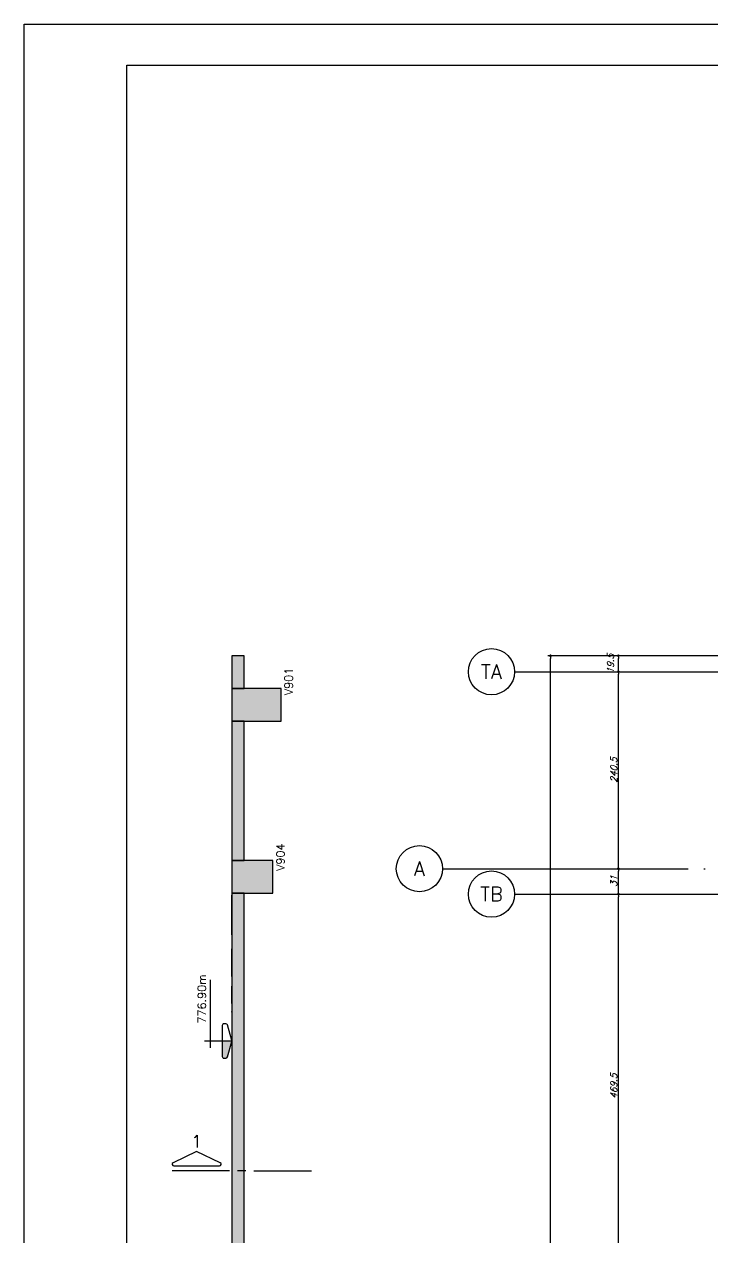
# Model space of a CAD drawing. Extents: x -4245 to 5400, y -2094 to 2406.
# Drawn here: x -4245 to -3404, y 924 to 2406 of the extents above; entities that cross this region are included whole.
import ezdxf
from ezdxf.enums import TextEntityAlignment as Align

# ---------------------------------------------------------------- set-up
doc = ezdxf.new("R2010")
doc.units = 0
doc.header["$LTSCALE"] = 50
doc.header["$MEASUREMENT"] = 0
doc.linetypes.add('EIXO', pattern=[6.8, 6, -0.4, 0, -0.4])
doc.layers.get('0').update_dxf_attribs({"linetype": 'CONTINUOUS'})
doc.layers.get('DEFPOINTS').update_dxf_attribs({"linetype": 'CONTINUOUS'})
for name, color, linetype in [('F-CORTE', 4, 'CONTINUOUS'), ('F-CORTE-INDICAÇÃO', 4, 'CONTINUOUS'), ('F-COTAS', 106, 'CONTINUOUS'), ('F-EIXO', 12, 'EIXO'), ('F-MARGEM', 1, 'CONTINUOUS'), ('F-NÍVEL-VISTA', 2, 'CONTINUOUS'), ('F-SOLIDO-CORTE', 71, 'CONTINUOUS'), ('F-TEXTO', 6, 'CONTINUOUS'), ('F-TEXTO-YELLOW', 2, 'CONTINUOUS')]:
    doc.layers.add(name, color=color, linetype=linetype)
doc.styles.add('CP-TEXT-INCL', font='simplex.shx', dxfattribs={"oblique": 20})
doc.styles.add('MCP', font='simplex.shx')
doc.styles.add('ROMANS', font='simplex.shx')
doc.dimstyles.new('CP-COTAS-50', dxfattribs={"dimscale": 0.64, "dimtxt": 12.5, "dimasz": 5, "dimexe": 5, "dimexo": 5, "dimgap": 2.5, "dimtad": 1, "dimdec": 1, "dimdsep": 46, "dimtxsty": 'CP-TEXT-INCL', "dimblk1": 'DOT', "dimblk2": 'DOT', "dimsah": 1, "dimcen": 9, "dimclrd": 256, "dimclre": 256, "dimclrt": 256, "dimadec": 0, "dimazin": 0, "dimtfac": 1, "dimtdec": 1, "dimtmove": 2, "dimatfit": 3, "dimldrblk": 'DOT', "dimfxl": 0, "dimtolj": 1, "dimarcsym": 0})

# ---------------------------------------------------------------- blocks, each defined once
blk = doc.blocks.new('*U10')
at = {"layer": 'F-CORTE-INDICAÇÃO'}
for p, q in [((-100, 0), (-170, 0)), ((-80, 0), (-90, 0)), ((-70, 0), (0, 0))]:
    blk.add_line(p, q, dxfattribs=at)
blk.add_lwpolyline([(-112, 6, 0.802585), (-111.2, 9.8), (-140, 23.3), (-168.8, 9.8, 0.802585), (-168, 6)], format="xyb", close=True, dxfattribs=at)
at = {"layer": 'F-CORTE-INDICAÇÃO', "style": 'ROMANS'}
blk.add_attdef('CORTE', text='', height=15, dxfattribs=at).set_placement((-140, 35.8), align=Align.MIDDLE_CENTER)
at = {"layer": 'F-CORTE-INDICAÇÃO', "color": 2, "style": 'ROMANS'}
blk.add_attdef('FOLHA', text='', height=12, dxfattribs=at).set_placement((-140, -10), align=Align.MIDDLE_CENTER)
blk = doc.blocks.new('*U160')
at = {"layer": 'F-EIXO'}
blk.add_line((0, 0), (7197, 0), dxfattribs=at)
at = {"layer": 'F-EIXO', "color": 2, "linetype": 'Continuous'}
blk.add_circle((-28.2072, 0), 28.2072, dxfattribs=at)
at = {"layer": 'F-TEXTO', "style": 'ROMANS'}
blk.add_attdef('EIXO', text='', height=17.5, dxfattribs=at).set_placement((-28.2072, 0), align=Align.MIDDLE_CENTER)
blk = doc.blocks.new('*U161')
at = {"layer": 'F-EIXO'}
blk.add_line((0, 0), (7285, 0), dxfattribs=at)
at = {"layer": 'F-EIXO', "color": 2, "linetype": 'Continuous'}
blk.add_circle((-28.2072, 0), 28.2072, dxfattribs=at)
at = {"layer": 'F-TEXTO', "style": 'ROMANS'}
blk.add_attdef('EIXO', text='', height=17.5, dxfattribs=at).set_placement((-28.2072, 0), align=Align.MIDDLE_CENTER)
blk = doc.blocks.new('*U169')
at = {"layer": 'F-EIXO'}
blk.add_line((0, 0), (7197, 0), dxfattribs=at)
at = {"layer": 'F-EIXO', "color": 2, "linetype": 'Continuous'}
blk.add_circle((-28.2072, 0), 28.2072, dxfattribs=at)
at = {"layer": 'F-TEXTO', "style": 'ROMANS'}
blk.add_attdef('EIXO', text='', height=17.5, dxfattribs=at).set_placement((-28.2072, 0), align=Align.MIDDLE_CENTER)
blk = doc.blocks.new('A0-4L_900')
at = {"layer": 'F-MARGEM', "color": 2}
blk.add_lwpolyline([(0, 0), (0, 90), (192.9, 90), (192.9, 0)], close=True, dxfattribs=at)
at = {"layer": 'F-MARGEM', "color": 7}
blk.add_lwpolyline([(2.5, 89), (191.9, 89), (191.9, 1), (2.5, 1)], close=True, dxfattribs=at)
blk = doc.blocks.new('_DOT')
at = {"color": 0, "linetype": 'ByBlock'}
blk.add_line((-0.5, 0), (-1, 0), dxfattribs=at)
at = {"color": 0, "linetype": 'ByBlock', "const_width": 0.5}
blk.add_lwpolyline([(-0.25, 0, 1), (0.25, 0, 1)], format="xyb", close=True, dxfattribs=at)
blk = doc.blocks.new('*D248')
at = {"layer": 'DEFPOINTS', "color": 0, "linetype": 'Continuous', "transparency": 16777216}
for p in [(-3602.4, 1634.5), (-3380, 1634.5), (-3380, -315.5)]:
    blk.add_point(p, dxfattribs=at)
at = {"layer": 'F-COTAS', "linetype": 'Continuous', "lineweight": -2, "transparency": 16777216}
for p, q in [((-3383.2, 1634.5), (-3605.6, 1634.5)), ((-3602.4, -312.3), (-3602.4, 1631.3)), ((-3383.2, -315.5), (-3605.6, -315.5))]:
    blk.add_line(p, q, dxfattribs=at)
at = {"layer": 'F-COTAS', "linetype": 'Continuous', "lineweight": -2, "transparency": 16777216, "xscale": 3.2, "yscale": 3.2, "zscale": 3.2}
for p, rotation in [((-3602.4, 1634.5), 90), ((-3602.4, -315.5), 270)]:
    blk.add_blockref('_DOT', p, dxfattribs=dict(at, rotation=rotation))
at = {"layer": 'F-COTAS', "linetype": 'Continuous', "transparency": 16777216, "insert": (-3608, 659.5), "char_height": 8, "attachment_point": 5, "rotation": 90, "style": 'CP-TEXT-INCL'}
blk.add_mtext('\\A1;1950', dxfattribs=at)
blk = doc.blocks.new('*D256')
at = {"layer": 'DEFPOINTS', "color": 0, "linetype": 'Continuous', "transparency": 16777216}
for p in [(-3519.6, 1343.5), (-3519.6, 1343.5), (-3519.6, 874)]:
    blk.add_point(p, dxfattribs=at)
at = {"layer": 'F-COTAS', "linetype": 'Continuous', "lineweight": -2, "transparency": 16777216}
blk.add_line((-3519.6, 877.2), (-3519.6, 1340.3), dxfattribs=at)
at = {"layer": 'F-COTAS', "linetype": 'Continuous', "lineweight": -2, "transparency": 16777216, "xscale": 3.2, "yscale": 3.2, "zscale": 3.2}
for p, rotation in [((-3519.6, 1343.5), 90), ((-3519.6, 874), 270)]:
    blk.add_blockref('_DOT', p, dxfattribs=dict(at, rotation=rotation))
at = {"layer": 'F-COTAS', "linetype": 'Continuous', "transparency": 16777216, "insert": (-3525.2, 1108.8), "char_height": 8, "attachment_point": 5, "rotation": 90, "style": 'CP-TEXT-INCL'}
blk.add_mtext('\\A1;469.5', dxfattribs=at)
blk = doc.blocks.new('*D257')
at = {"layer": 'DEFPOINTS', "color": 0, "linetype": 'Continuous', "transparency": 16777216}
for p in [(-3519.6, 1374.5), (-3519.6, 1374.5), (-3519.6, 1343.5)]:
    blk.add_point(p, dxfattribs=at)
at = {"layer": 'F-COTAS', "linetype": 'Continuous', "lineweight": -2, "transparency": 16777216}
blk.add_line((-3519.6, 1346.7), (-3519.6, 1371.3), dxfattribs=at)
at = {"layer": 'F-COTAS', "linetype": 'Continuous', "lineweight": -2, "transparency": 16777216, "xscale": 3.2, "yscale": 3.2, "zscale": 3.2}
for p, rotation in [((-3519.6, 1374.5), 90), ((-3519.6, 1343.5), 270)]:
    blk.add_blockref('_DOT', p, dxfattribs=dict(at, rotation=rotation))
at = {"layer": 'F-COTAS', "linetype": 'Continuous', "transparency": 16777216, "insert": (-3525.2, 1359), "char_height": 8, "attachment_point": 5, "rotation": 90, "style": 'CP-TEXT-INCL'}
blk.add_mtext('\\A1;31', dxfattribs=at)
blk = doc.blocks.new('*D258')
at = {"layer": 'DEFPOINTS', "color": 0, "linetype": 'Continuous', "transparency": 16777216}
for p in [(-3519.6, 1615), (-3519.6, 1615), (-3519.6, 1374.5)]:
    blk.add_point(p, dxfattribs=at)
at = {"layer": 'F-COTAS', "linetype": 'Continuous', "lineweight": -2, "transparency": 16777216}
blk.add_line((-3519.6, 1377.7), (-3519.6, 1611.8), dxfattribs=at)
at = {"layer": 'F-COTAS', "linetype": 'Continuous', "lineweight": -2, "transparency": 16777216, "xscale": 3.2, "yscale": 3.2, "zscale": 3.2}
for p, rotation in [((-3519.6, 1615), 90), ((-3519.6, 1374.5), 270)]:
    blk.add_blockref('_DOT', p, dxfattribs=dict(at, rotation=rotation))
at = {"layer": 'F-COTAS', "linetype": 'Continuous', "transparency": 16777216, "insert": (-3525.2, 1494.8), "char_height": 8, "attachment_point": 5, "rotation": 90, "style": 'CP-TEXT-INCL'}
blk.add_mtext('\\A1;240.5', dxfattribs=at)
blk = doc.blocks.new('*D259')
at = {"layer": 'DEFPOINTS', "color": 0, "linetype": 'Continuous', "transparency": 16777216}
for p in [(-3519.6, 1634.5), (-3519.6, 1634.5), (-3519.6, 1615)]:
    blk.add_point(p, dxfattribs=at)
at = {"layer": 'F-COTAS', "linetype": 'Continuous', "lineweight": -2, "transparency": 16777216}
blk.add_line((-3519.6, 1618.2), (-3519.6, 1631.3), dxfattribs=at)
at = {"layer": 'F-COTAS', "linetype": 'Continuous', "lineweight": -2, "transparency": 16777216, "xscale": 3.2, "yscale": 3.2, "zscale": 3.2}
for p, rotation in [((-3519.6, 1634.5), 90), ((-3519.6, 1615), 270)]:
    blk.add_blockref('_DOT', p, dxfattribs=dict(at, rotation=rotation))
at = {"layer": 'F-COTAS', "linetype": 'Continuous', "transparency": 16777216, "insert": (-3529.2, 1624.8), "char_height": 8, "attachment_point": 5, "rotation": 90, "style": 'CP-TEXT-INCL'}
blk.add_mtext('\\A1;19.5', dxfattribs=at)
blk = doc.blocks.new('Nível - Vista')
at = {"layer": 'F-NÍVEL-VISTA'}
blk.add_hatch(color=71, dxfattribs=at).paths.add_polyline_path([(0, 0.238), (-0.38, 0.238, 0.414214), (-0.42, 0.198), (-0.42, 0.148, 0.331206), (-0.391, 0.11), (-0.011, 0.002, 0.072993), (0, 0)])
at = {"layer": 'F-NÍVEL-VISTA', "color": 2}
for p, q in [((0, 0.67), (0, 0)), ((-0.168, 0.521), (1.493, 0.521))]:
    blk.add_line(p, q, dxfattribs=at)
blk.add_lwpolyline([(-0.011, 0.002, 0.146769), (0.011, 0.002), (0.391, 0.11, 0.331206), (0.42, 0.148), (0.42, 0.198, 0.414214), (0.38, 0.238), (-0.38, 0.238, 0.414214), (-0.42, 0.198), (-0.42, 0.148, 0.331206), (-0.391, 0.11), (-0.011, 0.002, 0.146769), (0.011, 0.002)], format="xyb", dxfattribs=at)
at = {"layer": 'F-TEXTO', "color": 3, "style": 'MCP'}
for tag, p in [('NÍVEL', (1.026, 0.636)), ('NÍVEL_DETALHE', (1.02, 0.186))]:
    blk.add_attdef(tag, text='', height=0.2, dxfattribs=at).set_placement(p, align=Align.CENTER)

msp = doc.modelspace()

# ---------------------------------------------------------------- hatches: boundary and pattern name
at = {"layer": 'F-SOLIDO-CORTE', "linetype": 'Continuous'}
for points in [[(-3991.274, 1596.194), (-3991.274, 1595.255), (-3991.274, 1594.5), (-3989.606, 1594.5), (-3988.265, 1594.5), (-3976.274, 1594.5), (-3976.274, 1595.363), (-3976.274, 1596.194), (-3976.274, 1603.168), (-3976.274, 1634.5), (-3976.598, 1634.5), (-3979.642, 1634.5), (-3991.274, 1634.5), (-3991.274, 1603.168)], [(-3984.099, 1554.5), (-3981.573, 1554.5), (-3931.274, 1554.5), (-3931.274, 1588.033), (-3931.274, 1592.816), (-3931.274, 1594.5), (-3938.449, 1594.5), (-3940.975, 1594.5), (-3991.274, 1594.5), (-3991.274, 1589.717), (-3991.274, 1588.033), (-3991.274, 1554.5)], [(-3991.274, 1391.656), (-3991.274, 1384.5), (-3989.48, 1384.5), (-3988.849, 1384.5), (-3976.274, 1384.5), (-3976.274, 1404.83), (-3976.274, 1411.986), (-3976.274, 1554.5), (-3978.068, 1554.5), (-3978.699, 1554.5), (-3991.274, 1554.5), (-3991.274, 1411.986)], [(-3985.359, 1344.5), (-3983.272, 1344.5), (-3941.274, 1344.5), (-3941.274, 1378.099), (-3941.274, 1378.632), (-3941.274, 1378.82), (-3941.274, 1380.63), (-3941.274, 1381.266), (-3941.274, 1383.099), (-3941.274, 1383.745), (-3941.274, 1384.303), (-3941.274, 1384.5), (-3947.189, 1384.5), (-3949.276, 1384.5), (-3991.274, 1384.5), (-3991.274, 1383.942), (-3991.274, 1383.745), (-3991.274, 1381.912), (-3991.274, 1381.266), (-3991.274, 1379.458), (-3991.274, 1378.82), (-3991.274, 1378.287), (-3991.274, 1378.099), (-3991.274, 1344.5)], [(-3989.571, 400), (-3988.966, 400), (-3976.274, 400), (-3976.274, 1199.179), (-3976.274, 1201.734), (-3976.274, 1202.641), (-3976.274, 1223.53), (-3976.274, 1230.951), (-3976.274, 1264.782), (-3976.274, 1276.802), (-3976.274, 1324.697), (-3976.274, 1341.714), (-3976.274, 1341.867), (-3976.274, 1342.842), (-3976.274, 1343.186), (-3976.274, 1344.157), (-3976.274, 1344.5), (-3978.049, 1344.5), (-3978.675, 1344.5), (-3991.274, 1344.5), (-3991.274, 1343.529), (-3991.274, 1343.186), (-3991.274, 1342.212), (-3991.274, 1341.867), (-3991.274, 1341.714), (-3991.274, 1293.819), (-3991.274, 1276.802), (-3991.274, 1242.971), (-3991.274, 1230.951), (-3991.274, 1210.063), (-3991.274, 1202.641), (-3991.274, 1200.087), (-3991.274, 1199.179), (-3991.274, 400)]]:
    msp.add_hatch(color=256, dxfattribs=at).paths.add_polyline_path(points, flags=16)

# ---------------------------------------------------------------- linework, layer by layer
at = {"layer": 'F-CORTE', "linetype": 'Continuous'}
for points in [[(-3976.274, 1344.5), (-3941.274, 1344.5), (-3941.274, 1378.099), (-3941.274, 1378.632), (-3941.274, 1378.82), (-3941.274, 1380.63), (-3941.274, 1381.266), (-3941.274, 1383.099), (-3941.274, 1383.745), (-3941.274, 1384.303), (-3941.274, 1384.5), (-3947.189, 1384.5), (-3949.276, 1384.5), (-3976.274, 1384.5), (-3976.274, 1404.83), (-3976.274, 1411.986), (-3976.274, 1554.5), (-3931.274, 1554.5), (-3931.274, 1588.033), (-3931.274, 1592.816), (-3931.274, 1594.5), (-3938.449, 1594.5), (-3940.975, 1594.5), (-3976.274, 1594.5), (-3976.274, 1595.363), (-3976.274, 1596.194), (-3976.274, 1603.168), (-3976.274, 1634.5), (-3976.598, 1634.5), (-3979.642, 1634.5), (-3991.274, 1634.5), (-3991.274, 1596.194), (-3991.274, 1594.5), (-3991.274, 1589.717), (-3991.274, 1588.033), (-3991.274, 1554.5), (-3991.274, 1391.656), (-3991.274, 1384.5), (-3991.274, 1383.942), (-3991.274, 1383.745), (-3991.274, 1381.912), (-3991.274, 1381.266), (-3991.274, 1379.458), (-3991.274, 1378.82), (-3991.274, 1378.287), (-3991.274, 1378.099), (-3991.274, 1344.5), (-3991.274, 1343.529)], [(-3991.274, 1343.529), (-3991.274, 1343.186), (-3991.274, 1342.212)], [(-3991.274, 1293.819), (-3991.274, 1341.714), (-3991.274, 1341.867), (-3991.274, 1342.212)], [(-3976.274, 400), (-3976.274, 1199.179), (-3976.274, 1201.734), (-3976.274, 1202.641), (-3976.274, 1223.53), (-3976.274, 1230.951), (-3976.274, 1264.782), (-3976.274, 1276.802), (-3976.274, 1324.697), (-3976.274, 1341.714), (-3976.274, 1341.867), (-3976.274, 1342.842), (-3976.274, 1343.186), (-3976.274, 1344.157), (-3976.274, 1344.5)], [(-3991.274, 1293.819), (-3991.274, 1276.802)], [(-3991.274, 1242.971), (-3991.274, 1276.802)], [(-3991.274, 1242.971), (-3991.274, 1230.951)], [(-3991.274, 1210.063), (-3991.274, 1230.951)], [(-3991.274, 1210.063), (-3991.274, 1202.641)], [(-3991.274, 1202.641), (-3991.274, 1200.087)], [(-3991.274, 1199.179), (-3991.274, 1200.087)], [(-3991.274, 1199.179), (-3991.274, 400)]]:
    msp.add_lwpolyline(points, dxfattribs=at)
at = {"layer": 'F-SOLIDO-CORTE', "linetype": 'Continuous'}
for points in [[(-3991.274, 1596.194), (-3991.274, 1595.255), (-3991.274, 1594.5), (-3989.606, 1594.5), (-3988.265, 1594.5), (-3976.274, 1594.5), (-3976.274, 1595.363), (-3976.274, 1596.194), (-3976.274, 1603.168), (-3976.274, 1634.5), (-3976.598, 1634.5), (-3979.642, 1634.5), (-3991.274, 1634.5), (-3991.274, 1603.168), (-3991.274, 1596.194)], [(-3984.099, 1554.5), (-3981.573, 1554.5), (-3931.274, 1554.5), (-3931.274, 1588.033), (-3931.274, 1592.816), (-3931.274, 1594.5), (-3938.449, 1594.5), (-3940.975, 1594.5), (-3991.274, 1594.5), (-3991.274, 1589.717), (-3991.274, 1588.033), (-3991.274, 1554.5), (-3984.099, 1554.5)], [(-3991.274, 1391.656), (-3991.274, 1384.5), (-3989.48, 1384.5), (-3988.849, 1384.5), (-3976.274, 1384.5), (-3976.274, 1404.83), (-3976.274, 1411.986), (-3976.274, 1554.5), (-3978.068, 1554.5), (-3978.699, 1554.5), (-3991.274, 1554.5), (-3991.274, 1411.986), (-3991.274, 1391.656)], [(-3985.359, 1344.5), (-3983.272, 1344.5), (-3941.274, 1344.5), (-3941.274, 1378.099), (-3941.274, 1378.632), (-3941.274, 1378.82), (-3941.274, 1380.63), (-3941.274, 1381.266), (-3941.274, 1383.099), (-3941.274, 1383.745), (-3941.274, 1384.303), (-3941.274, 1384.5), (-3947.189, 1384.5), (-3949.276, 1384.5), (-3991.274, 1384.5), (-3991.274, 1383.942), (-3991.274, 1383.745), (-3991.274, 1381.912), (-3991.274, 1381.266), (-3991.274, 1379.458), (-3991.274, 1378.82), (-3991.274, 1378.287), (-3991.274, 1378.099), (-3991.274, 1344.5), (-3985.359, 1344.5)], [(-3976.274, 400), (-3976.274, 1199.179), (-3976.274, 1201.734), (-3976.274, 1202.641), (-3976.274, 1223.53), (-3976.274, 1230.951), (-3976.274, 1264.782), (-3976.274, 1276.802), (-3976.274, 1324.697), (-3976.274, 1341.714), (-3976.274, 1341.867), (-3976.274, 1342.842), (-3976.274, 1343.186), (-3976.274, 1344.157), (-3976.274, 1344.5), (-3978.049, 1344.5), (-3978.675, 1344.5), (-3991.274, 1344.5), (-3991.274, 1343.529), (-3991.274, 1343.186), (-3991.274, 1342.212), (-3991.274, 1341.867), (-3991.274, 1341.714), (-3991.274, 1293.819), (-3991.274, 1276.802), (-3991.274, 1242.971), (-3991.274, 1230.951), (-3991.274, 1210.063), (-3991.274, 1202.641), (-3991.274, 1200.087), (-3991.274, 1199.179), (-3991.274, 400)]]:
    msp.add_lwpolyline(points, dxfattribs=at)

# ---------------------------------------------------------------- block references
at = {"layer": 'F-CORTE-INDICAÇÃO', "linetype": 'Continuous'}
ref = msp.add_blockref('*U10', (-3894.4, 1005.69), dxfattribs=at)
ref.add_attrib('CORTE', '1', dxfattribs={"height": 15, "style": 'ROMANS'}).set_placement((-4034.4, 1041.453), align=Align.MIDDLE_CENTER)
at = {"layer": 'F-EIXO', "linetype": 'Continuous'}
for name, p, values in [('*U169', (-3646.32, 1615), {'EIXO': 'TA'}), ('*U161', (-3734.274, 1374.5), {'EIXO': 'A'}), ('*U160', (-3646.32, 1343.5), {'EIXO': 'TB'})]:
    msp.add_blockref(name, p, dxfattribs=at).add_auto_attribs(values)
at = {"layer": 'F-MARGEM', "linetype": 'Continuous', "xscale": 50, "yscale": 50, "zscale": 50}
msp.add_blockref('A0-4L_900', (-4244.836, -2094.493), dxfattribs=at)
at = {"layer": 'F-NÍVEL-VISTA', "xscale": 50, "yscale": 50, "zscale": 50, "rotation": 90}
msp.add_blockref('Nível - Vista', (-3991.274, 1164.161), dxfattribs=at).add_auto_attribs({'NÍVEL': '776.90m'})

# ---------------------------------------------------------------- texts
at = {"layer": 'F-TEXTO-YELLOW', "linetype": 'Continuous', "style": 'MCP'}
for s, p in [('V901', (-3917.116, 1586.352)), ('V904', (-3927.1, 1371.741))]:
    msp.add_text(s, height=10, rotation=90, dxfattribs=at).set_placement(p)

# ---------------------------------------------------------------- dimensions: what is measured, and where the dimension line sits
at = {"layer": 'F-COTAS', "linetype": 'Continuous'}
for base, p1, p2, picture, middle in [((-3602.445, 1634.5), (-3379.97, -315.5), (-3379.97, 1634.5), '*D248', (-3608.045, 659.5)), ((-3519.617, 1634.5), (-3519.617, 1615), (-3519.617, 1634.5), '*D259', (-3529.217, 1624.75)), ((-3519.617, 1615), (-3519.617, 1374.5), (-3519.617, 1615), '*D258', (-3525.217, 1494.75)), ((-3519.617, 1374.5), (-3519.617, 1343.5), (-3519.617, 1374.5), '*D257', (-3525.217, 1359)), ((-3519.617, 1343.5), (-3519.617, 874), (-3519.617, 1343.5), '*D256', (-3525.217, 1108.75))]:
    dim = msp.add_linear_dim(base=base, p1=p1, p2=p2, angle=90, dimstyle='CP-COTAS-50', dxfattribs=at)
    dim.commit()
    dim.dimension.update_dxf_attribs({"geometry": picture, "text_midpoint": middle})

doc.saveas('drawing.dxf')
